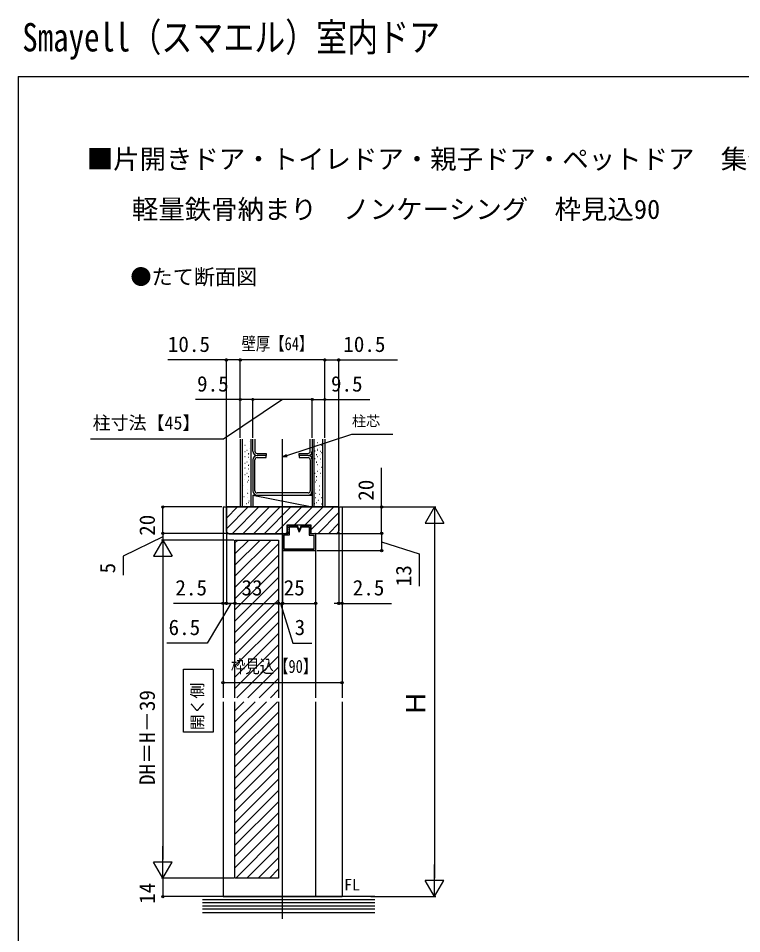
# Model space of a CAD drawing. Units: millimetres, scale not verified. Extents: x -700 to 700, y -1045 to 1039.
# Drawn here: x -700 to -152, y 346 to 1039 of the extents above; entities that cross this region are included whole.
import ezdxf
from ezdxf.enums import TextEntityAlignment as Align

# ---------------------------------------------------------------- set-up
doc = ezdxf.new("R2010")
doc.units = ezdxf.units.MM
doc.header["$LTSCALE"] = 4
for name, color, linetype in [('0-2_USER1', 3, 'Continuous'), ('0-4_YKK_12', 2, 'Continuous'), ('0-5_YKK_13', 4, 'Continuous'), ('0-7_YKK_D', 6, 'Continuous'), ('0-8_YKK_ZWAK', 7, 'Continuous'), ('0-9_YSS_K', 3, 'Continuous'), ('0-A_YSS_KE', 3, 'Continuous')]:
    doc.layers.add(name, color=color, linetype=linetype)
doc.styles.add('ＭＳ ゴシック', font='')
doc.styles.get('ＭＳ ゴシック').set_extended_font_data('MS Gothic')

msp = doc.modelspace()

# ---------------------------------------------------------------- linework, layer by layer
at = {"layer": '0-2_USER1'}
msp.add_lwpolyline([(-574.992, 546.649), (-552.308, 546.649), (-552.308, 498.861), (-574.992, 498.861)], close=True, dxfattribs=at)
at = {"layer": '0-4_YKK_12'}
for p, q in [((-499.9, 357.686), (-499.9, 720.84)), ((-544.9, 669.4), (-544.9, 524.9)), ((-544.9, 669.4), (-454.9, 669.4)), ((-454.9, 669.4), (-454.9, 524.9)), ((-499.902, 636.9), (-499.902, 648.9)), ((-499.372, 649.399), (-496.874, 649.309)), ((-477.929, 649.309), (-475.432, 649.399)), ((-474.902, 648.9), (-474.902, 636.9)), ((-535.903, 642.371), (-533.874, 644.4)), ((-535.903, 633.886), (-525.389, 644.4)), ((-535.903, 625.4), (-516.903, 644.4)), ((-535.903, 616.915), (-508.418, 644.4)), ((-535.903, 608.43), (-502.903, 641.43)), ((-535.903, 599.944), (-502.903, 632.944)), ((-499.902, 636.4), (-474.902, 636.4)), ((-499.902, 524.9), (-499.902, 636.4)), ((-475.402, 636.4), (-499.402, 636.4)), ((-474.902, 636.4), (-474.902, 524.9)), ((-535.903, 591.459), (-502.903, 624.459)), ((-535.903, 582.974), (-502.903, 615.974)), ((-535.903, 574.489), (-502.903, 607.489)), ((-535.903, 566.003), (-502.903, 599.003)), ((-535.903, 557.518), (-502.903, 590.518)), ((-535.903, 549.033), (-502.903, 582.033)), ((-535.903, 540.547), (-502.903, 573.547)), ((-535.903, 532.062), (-502.903, 565.062)), ((-534.58, 524.9), (-502.903, 556.577)), ((-526.095, 524.9), (-502.903, 548.092)), ((-517.609, 524.9), (-502.903, 539.606)), ((-509.124, 524.9), (-502.903, 531.121)), ((-544.9, 521.9), (-544.9, 374.4)), ((-535.903, 515.092), (-529.095, 521.9)), ((-535.903, 506.606), (-520.609, 521.9)), ((-535.903, 498.121), (-512.124, 521.9)), ((-535.903, 489.636), (-503.639, 521.9)), ((-499.902, 374.4), (-499.902, 521.9)), ((-474.902, 521.9), (-474.902, 374.4)), ((-454.9, 521.9), (-454.9, 374.4)), ((-535.903, 481.15), (-502.903, 514.15)), ((-535.903, 472.665), (-502.903, 505.665)), ((-535.903, 464.18), (-502.903, 497.18)), ((-535.903, 455.695), (-502.903, 488.695)), ((-535.903, 447.209), (-502.903, 480.209)), ((-535.903, 438.724), (-502.903, 471.724)), ((-535.903, 430.239), (-502.903, 463.239)), ((-535.903, 421.754), (-502.903, 454.754)), ((-535.903, 413.268), (-502.903, 446.268)), ((-535.903, 404.783), (-502.903, 437.783)), ((-535.903, 396.298), (-502.903, 429.298)), ((-535.315, 388.4), (-502.903, 420.812)), ((-526.83, 388.4), (-502.903, 412.327)), ((-518.345, 388.4), (-502.903, 403.842)), ((-509.86, 388.4), (-502.903, 395.357)), ((-544.9, 374.4), (-454.9, 374.4))]:
    msp.add_line(p, q, dxfattribs=at)
for points in [[(-535.903, 524.9), (-535.903, 644.4), (-502.903, 644.4), (-502.903, 524.9)], [(-502.903, 521.9), (-502.903, 388.4), (-535.903, 388.4), (-535.903, 521.9)]]:
    msp.add_lwpolyline(points, dxfattribs=at)
for centre, start, end in [((-499.402, 648.9), 86.55187, 180), ((-475.402, 648.9), 0, 93.44813), ((-499.402, 636.9), 180, 270), ((-475.402, 636.9), 270, 0)]:
    msp.add_arc(centre, 0.5, start, end, dxfattribs=at)
at = {"layer": '0-5_YKK_13'}
for p, q in [((-496.402, 654.4), (-495.402, 655.4)), ((-496.402, 654.4), (-496.002, 654.4)), ((-496.002, 653.7), (-496.402, 652.7)), ((-496.402, 652.7), (-496.002, 652.7)), ((-496.002, 652), (-496.402, 651)), ((-496.002, 654.4), (-496.002, 653.7)), ((-496.002, 652), (-496.002, 652.7)), ((-495.402, 655.4), (-488.902, 655.4)), ((-494.952, 654.05), (-494.952, 647.985)), ((-494.652, 654.35), (-489.215, 654.35)), ((-488.937, 654.163), (-487.402, 650.4)), ((-488.902, 655.4), (-487.402, 651.723)), ((-485.902, 655.4), (-487.402, 651.723)), ((-485.866, 654.163), (-487.402, 650.4)), ((-485.902, 655.4), (-479.402, 655.4)), ((-485.588, 654.35), (-480.152, 654.35)), ((-479.852, 654.05), (-479.852, 647.985)), ((-478.402, 654.4), (-479.402, 655.4)), ((-478.402, 654.4), (-478.802, 654.4)), ((-478.802, 654.4), (-478.802, 653.7)), ((-478.802, 653.7), (-478.402, 652.7)), ((-478.402, 652.7), (-478.802, 652.7)), ((-478.802, 652), (-478.802, 652.7)), ((-478.802, 652), (-478.402, 651)), ((-499.752, 648.9), (-499.752, 636.9)), ((-496.002, 649.1), (-499.381, 649.249)), ((-498.702, 637.9), (-498.702, 648.157)), ((-494.952, 647.985), (-498.702, 648.157)), ((-496.402, 651), (-496.002, 651)), ((-496.002, 650.9), (-496.002, 649.1)), ((-479.852, 647.985), (-476.102, 648.157)), ((-478.402, 651), (-478.802, 651)), ((-478.802, 650.9), (-478.802, 649.1)), ((-478.802, 649.1), (-475.423, 649.249)), ((-476.102, 637.9), (-476.102, 648.157)), ((-475.052, 648.9), (-475.052, 636.9)), ((-475.402, 636.55), (-499.402, 636.55)), ((-498.402, 637.6), (-476.402, 637.6))]:
    msp.add_line(p, q, dxfattribs=at)
for centre, radius, start, end in [((-494.652, 654.05), 0.3, 90, 180), ((-489.215, 654.05), 0.3, 22.195, 90), ((-485.588, 654.05), 0.3, 90, 157.805), ((-480.152, 654.05), 0.3, 0, 90), ((-499.402, 648.9), 0.35, 86.55187, 180), ((-475.402, 648.9), 0.35, 0, 93.44813), ((-498.402, 637.9), 0.3, 180, 270), ((-476.402, 637.9), 0.3, 270, 0), ((-499.402, 636.9), 0.35, 180, 270), ((-475.402, 636.9), 0.35, 270, 0)]:
    msp.add_arc(centre, radius, start, end, dxfattribs=at)
at = {"layer": '0-7_YKK_D'}
for p, q in [((-542.4, 670.4), (-542.4, 781.775)), ((-531.9, 721.775), (-531.9, 781.775)), ((-467.9, 780.775), (-531.9, 780.775)), ((-467.9, 721.775), (-467.9, 781.775)), ((-457.399, 670.4), (-457.399, 781.775)), ((-531.9, 721.775), (-531.9, 751.775)), ((-522.4, 721.775), (-522.4, 751.775)), ((-522.4, 721.775), (-522.4, 751.775)), ((-477.399, 750.775), (-522.4, 750.775)), ((-477.399, 721.775), (-477.399, 751.775)), ((-477.399, 721.775), (-477.399, 751.775)), ((-467.9, 721.775), (-467.9, 751.775)), ((-545.9, 669.4), (-591.525, 669.4)), ((-590.525, 649.4), (-590.525, 669.4)), ((-542.4, 668.4), (-542.4, 595.4)), ((-456.4, 669.4), (-423.9, 669.4)), ((-453.9, 669.4), (-383.9, 669.4)), ((-384.9, 669.4), (-391.9, 657.276)), ((-384.9, 669.4), (-377.9, 657.276)), ((-384.9, 669.4), (-384.9, 645.151)), ((-391.9, 657.276), (-377.9, 657.276)), ((-384.9, 655.4), (-384.9, 388.4)), ((-541.4, 649.4), (-591.525, 649.4)), ((-541.4, 649.4), (-591.525, 649.4)), ((-590.525, 649.4), (-590.525, 644.4)), ((-544.9, 650.4), (-544.9, 535.4)), ((-542.4, 650.4), (-542.4, 595.4)), ((-458.4, 649.4), (-423.9, 649.4)), ((-458.4, 649.4), (-423.9, 649.4)), ((-457.4, 650.4), (-457.4, 595.4)), ((-454.9, 648.557), (-454.9, 535.4)), ((-424.9, 649.4), (-424.9, 636.4)), ((-590.525, 644.4), (-597.525, 632.276)), ((-536.903, 644.4), (-591.525, 644.4)), ((-536.903, 644.4), (-591.525, 644.4)), ((-590.525, 644.4), (-583.525, 632.276)), ((-590.525, 644.4), (-590.525, 620.151)), ((-535.903, 643.4), (-535.903, 595.4)), ((-535.903, 643.4), (-535.903, 595.4)), ((-502.903, 643.4), (-502.903, 595.4)), ((-502.903, 643.4), (-502.903, 595.4)), ((-597.525, 632.276), (-583.525, 632.276)), ((-499.902, 635.9), (-499.902, 595.4)), ((-473.902, 636.4), (-423.9, 636.4)), ((-590.525, 630.4), (-590.525, 402.4)), ((-499.902, 620.467), (-499.902, 595.4)), ((-454.9, 617.588), (-454.9, 595.4)), ((-474.902, 615.4), (-474.902, 595.4)), ((-544.9, 607.59), (-544.9, 595.4)), ((-544.9, 596.4), (-582.336, 596.4)), ((-542.4, 596.4), (-544.9, 596.4)), ((-535.903, 596.4), (-542.4, 596.4)), ((-542.4, 596.4), (-539, 596.4)), ((-535.903, 596.4), (-502.903, 596.4)), ((-502.903, 596.4), (-506.303, 596.4)), ((-502.903, 596.4), (-499.902, 596.4)), ((-502.903, 596.4), (-499.902, 596.4)), ((-499.902, 596.4), (-496.502, 596.4)), ((-499.902, 596.4), (-474.902, 596.4)), ((-457.4, 596.4), (-460.8, 596.4)), ((-457.4, 596.4), (-454.9, 596.4)), ((-454.9, 596.4), (-417.464, 596.4)), ((-544.9, 536.4), (-454.9, 536.4)), ((-590.525, 388.4), (-590.525, 412.649)), ((-590.525, 388.4), (-597.525, 400.524)), ((-583.525, 400.524), (-597.525, 400.524)), ((-590.525, 388.4), (-583.525, 400.524)), ((-384.9, 374.4), (-384.9, 398.649)), ((-536.903, 388.4), (-591.525, 388.4)), ((-540.903, 388.4), (-591.525, 388.4)), ((-590.525, 388.4), (-590.525, 374.4)), ((-384.9, 374.4), (-391.9, 386.524)), ((-377.9, 386.524), (-391.9, 386.524)), ((-384.9, 374.4), (-377.9, 386.524)), ((-545.9, 374.4), (-591.525, 374.4)), ((-433.105, 374.4), (-383.9, 374.4))]:
    msp.add_line(p, q, dxfattribs=at)
for points in [[(-531.9, 780.775), (-542.4, 780.775), (-586.8, 780.775)], [(-467.9, 780.775), (-457.399, 780.775), (-412.999, 780.775)], [(-499.9, 750.775), (-544.632, 720.775), (-645.219, 720.775)], [(-522.4, 750.775), (-531.9, 750.775), (-565.845, 750.775)], [(-477.399, 750.775), (-467.9, 750.775), (-433.955, 750.775)], [(-499.9, 707.255), (-496.673, 708.324), (-447.541, 724.613), (-416.481, 724.613)], [(-496.386, 707.46), (-499.9, 707.255), (-496.959, 709.189)], [(-424.9, 649.4), (-424.9, 669.4), (-424.9, 699.073)], [(-590.525, 646.9), (-620.525, 632.071), (-620.525, 617.798)], [(-424.9, 642.9), (-396.422, 634.008), (-396.422, 609.372)], [(-539.152, 596.4), (-556.865, 566.4), (-587.41, 566.4)], [(-501.402, 596.4), (-492.097, 566.4), (-477.825, 566.4)]]:
    msp.add_lwpolyline(points, dxfattribs=at)
for centre in [(-542.4, 780.775), (-531.9, 780.775), (-531.9, 780.775), (-467.9, 780.775), (-467.9, 780.775), (-457.399, 780.775), (-531.9, 750.775), (-522.4, 750.775), (-522.4, 750.775), (-477.399, 750.775), (-477.399, 750.775), (-467.9, 750.775), (-590.525, 669.4), (-424.9, 669.4), (-590.525, 649.4), (-590.525, 649.4), (-424.9, 649.4), (-424.9, 649.4), (-424.9, 636.4), (-544.9, 596.4), (-542.4, 596.4), (-542.4, 596.4), (-535.903, 596.4), (-535.903, 596.4), (-502.903, 596.4), (-502.903, 596.4), (-499.902, 596.4), (-499.902, 596.4), (-474.902, 596.4), (-457.4, 596.4), (-454.9, 596.4), (-544.9, 536.4), (-454.9, 536.4), (-590.525, 374.4)]:
    msp.add_circle(centre, 0.85, dxfattribs=at)
at = {"layer": '0-8_YKK_ZWAK'}
for q in [(-699.9, -1044.6), (700.1, 995.4)]:
    msp.add_line((-699.9, 995.4), q, dxfattribs=at)
at = {"layer": '0-9_YSS_K'}
for p, q in [((-531.9, 720.775), (-531.9, 669.4)), ((-530.4, 720.775), (-530.4, 669.4)), ((-528.356, 716.335), (-528.156, 716.335)), ((-525.265, 718.831), (-525.065, 718.831)), ((-525.265, 713.897), (-525.065, 713.897)), ((-523.9, 720.775), (-523.9, 669.4)), ((-522.4, 711.6), (-522.4, 720.775)), ((-520.8, 720.775), (-520.8, 711.6)), ((-479, 711.6), (-479, 720.775)), ((-477.4, 720.775), (-477.4, 669.4)), ((-477.4, 720.775), (-477.4, 711.6)), ((-475.9, 669.4), (-475.9, 720.775)), ((-473.765, 718.23), (-473.565, 718.23)), ((-472.308, 714.305), (-472.108, 714.305)), ((-470.625, 716.324), (-470.425, 716.324)), ((-469.4, 669.4), (-469.4, 720.775)), ((-467.9, 720.775), (-467.9, 669.4)), ((-528.805, 707.364), (-528.605, 707.364)), ((-528.356, 711.401), (-528.156, 711.401)), ((-528.356, 707.575), (-528.156, 707.575)), ((-526.898, 712.41), (-526.698, 712.41)), ((-526.001, 709.719), (-525.801, 709.719)), ((-525.889, 707.027), (-525.689, 707.027)), ((-525.714, 709.86), (-525.514, 709.86)), ((-525.265, 710.071), (-525.065, 710.071)), ((-487.4, 710), (-480.6, 710)), ((-475.398, 711.809), (-475.198, 711.809)), ((-474.501, 709.118), (-474.301, 709.118)), ((-474.214, 709.259), (-474.014, 709.259)), ((-473.765, 713.296), (-473.565, 713.296)), ((-473.765, 712.469), (-473.565, 712.469)), ((-473.765, 707.534), (-473.565, 707.534)), ((-472.308, 708.544), (-472.108, 708.544)), ((-471.41, 711.614), (-471.21, 711.614)), ((-471.298, 708.922), (-471.098, 708.922)), ((-470.625, 710.562), (-470.425, 710.562)), ((-528.356, 702.641), (-528.156, 702.641)), ((-526.898, 703.65), (-526.698, 703.65)), ((-526.001, 700.959), (-525.801, 700.959)), ((-525.714, 701.1), (-525.514, 701.1)), ((-525.265, 705.137), (-525.065, 705.137)), ((-525.265, 701.559), (-525.065, 701.559)), ((-522.4, 705.2), (-522.4, 681.6)), ((-520.8, 681.6), (-520.8, 705.2)), ((-487.4, 706.8), (-480.6, 706.8)), ((-479, 705.2), (-479, 681.6)), ((-477.4, 681.6), (-477.4, 705.2)), ((-475.398, 706.047), (-475.198, 706.047)), ((-474.501, 703.356), (-474.301, 703.356)), ((-474.214, 703.497), (-474.014, 703.497)), ((-473.765, 701.559), (-473.565, 701.559)), ((-471.41, 705.852), (-471.21, 705.852)), ((-471.298, 703.161), (-471.098, 703.161)), ((-528.805, 698.604), (-528.605, 698.604)), ((-528.356, 699.063), (-528.156, 699.063)), ((-528.356, 694.129), (-528.156, 694.129)), ((-526.898, 695.138), (-526.698, 695.138)), ((-525.889, 698.267), (-525.689, 698.267)), ((-525.265, 696.625), (-525.065, 696.625)), ((-522.4, 697.099), (-522.4, 697.099)), ((-475.398, 695.138), (-475.198, 695.138)), ((-473.765, 696.625), (-473.565, 696.625)), ((-472.308, 697.634), (-472.108, 697.634)), ((-471.41, 694.943), (-471.21, 694.943)), ((-470.625, 699.653), (-470.425, 699.653)), ((-528.805, 690.092), (-528.605, 690.092)), ((-526.499, 688.327), (-526.299, 688.327)), ((-526.001, 692.447), (-525.801, 692.447)), ((-525.889, 689.755), (-525.689, 689.755)), ((-525.714, 692.588), (-525.514, 692.588)), ((-522.4, 689.017), (-522.4, 689.017)), ((-474.999, 688.327), (-474.799, 688.327)), ((-474.501, 692.447), (-474.301, 692.447)), ((-474.389, 689.755), (-474.189, 689.755)), ((-474.214, 692.588), (-474.014, 692.588)), ((-471.298, 692.252), (-471.098, 692.252)), ((-529.59, 685.83), (-529.39, 685.83)), ((-526.562, 682.915), (-526.362, 682.915)), ((-526.45, 679.775), (-526.25, 679.775)), ((-526.05, 679.804), (-525.85, 679.804)), ((-522.4, 680.935), (-522.4, 680.935)), ((-480.6, 680), (-519.2, 680)), ((-475.062, 682.915), (-474.862, 682.915)), ((-474.95, 679.775), (-474.75, 679.775)), ((-474.55, 679.804), (-474.35, 679.804)), ((-471.971, 685.411), (-471.771, 685.411)), ((-471.859, 682.271), (-471.659, 682.271)), ((-529.141, 677.308), (-528.941, 677.308)), ((-526.786, 676.635), (-526.586, 676.635)), ((-525.714, 672.739), (-525.514, 672.739)), ((-525.328, 674.168), (-525.128, 674.168)), ((-522.4, 678.4), (-477.4, 669.4)), ((-522.4, 678.4), (-477.4, 678.4)), ((-522.4, 678.4), (-522.4, 669.4)), ((-522.4, 672.852), (-522.4, 672.853)), ((-519.2, 678.4), (-480.6, 678.4)), ((-477.4, 678.4), (-477.4, 669.4)), ((-475.286, 676.635), (-475.086, 676.635)), ((-474.214, 672.739), (-474.014, 672.739)), ((-473.828, 674.168), (-473.628, 674.168)), ((-472.644, 674.533), (-472.444, 674.533)), ((-472.195, 679.131), (-471.995, 679.131)), ((-470.738, 676.664), (-470.538, 676.664)), ((-542.4, 669.017), (-542.017, 669.4)), ((-542.4, 660.935), (-533.935, 669.4)), ((-542.4, 652.853), (-525.853, 669.4)), ((-537.77, 649.4), (-517.771, 669.4)), ((-529.688, 649.4), (-509.688, 669.4)), ((-528.805, 670.243), (-528.605, 670.243)), ((-527.235, 672.037), (-527.035, 672.037)), ((-522.4, 669.4), (-477.4, 669.4)), ((-521.606, 649.4), (-501.606, 669.4)), ((-513.524, 649.4), (-493.524, 669.4)), ((-505.442, 649.4), (-485.442, 669.4)), ((-490.859, 655.9), (-477.159, 669.6)), ((-482.777, 655.9), (-469.077, 669.6)), ((-478.6, 651.995), (-460.995, 669.6)), ((-475.735, 672.037), (-475.535, 672.037)), ((-470.401, 671.73), (-470.201, 671.73)), ((-473.313, 649.2), (-457.2, 665.313)), ((-465.23, 649.2), (-457.2, 657.23)), ((-497.359, 649.4), (-496.4, 650.359)), ((-429.945, 374.4), (-560.525, 374.4)), ((-429.945, 372), (-560.525, 372)), ((-429.945, 369.6), (-560.525, 369.6)), ((-429.945, 367.2), (-560.525, 367.2)), ((-429.945, 364.8), (-560.525, 364.8)), ((-560.525, 362.4), (-429.945, 362.4))]:
    msp.add_line(p, q, dxfattribs=at)
for points in [[(-519.2, 710), (-512.4, 710), (-512.4, 708.4), (-519.2, 708.4)], [(-519.2, 706.8), (-512.4, 706.8), (-512.4, 708.4), (-519.2, 708.4)], [(-480.6, 708.4), (-487.4, 708.4), (-487.4, 710)], [(-480.6, 708.4), (-487.4, 708.4), (-487.4, 706.8)]]:
    msp.add_lwpolyline(points, dxfattribs=at)
for centre, radius, start, end in [((-519.2, 711.6), 3.2, 180, 270), ((-519.2, 705.2), 3.2, 90, 180), ((-519.2, 711.6), 1.6, 180, 270), ((-480.6, 711.6), 1.6, 270, 0), ((-480.6, 711.6), 3.2, 270, 360), ((-480.6, 705.2), 3.2, 0, 90), ((-519.2, 705.2), 1.6, 90, 180), ((-480.6, 705.2), 1.6, 0, 90), ((-519.2, 681.6), 3.2, 180, 270), ((-519.2, 681.6), 1.6, 180, 270), ((-480.6, 681.6), 1.6, 270, 0), ((-480.6, 681.6), 3.2, 270, 360)]:
    msp.add_arc(centre, radius, start, end, dxfattribs=at)
at = {"layer": '0-A_YSS_KE'}
msp.add_line((-478.4, 649.4), (-459.4, 649.4), dxfattribs=at)
for points in [[(-517.6, 669.4), (-517.6, 669.6), (-542.6, 669.6), (-542.6, 651.4)], [(-457.4, 651.4), (-457.4, 669.4), (-542.4, 669.4), (-542.4, 651.4)], [(-482.2, 669.4), (-482.2, 669.6), (-457.2, 669.6), (-457.2, 651.4)], [(-540.4, 649.4), (-496.4, 649.4), (-496.4, 655.9), (-478.4, 655.9), (-478.4, 649.4)], [(-540.4, 649.2), (-496.2, 649.2), (-496.2, 655.7), (-493.7, 655.7), (-493.7, 655.9)], [(-459.4, 649.2), (-478.6, 649.2), (-478.6, 655.7), (-481.1, 655.7), (-481.1, 655.9)]]:
    msp.add_lwpolyline(points, dxfattribs=at)
for centre, radius, start, end in [((-540.4, 651.4), 2.2, 180, 270), ((-540.4, 651.4), 2, 180, 270), ((-459.4, 651.4), 2.2, 270, 0), ((-459.4, 651.4), 2, 270, 0)]:
    msp.add_arc(centre, radius, start, end, dxfattribs=at)

# ---------------------------------------------------------------- texts
at = {"layer": '0-2_USER1', "style": 'ＭＳ ゴシック', "width": 0.8}
msp.add_text('Smayell（スマエル）室内ドア', height=21.48, dxfattribs=at).set_placement((-696.898, 1007.894), align=Align.BOTTOM_LEFT)
at = {"layer": '0-2_USER1', "style": 'ＭＳ ゴシック'}
for s, height, p in [('■片開きドア・トイレドア・親子ドア・ペットドア\u3000集合住宅\u3000丁番', 14.66, (-648.105, 921.12)), ('\u3000 軽量鉄骨納まり\u3000ノンケーシング\u3000枠見込90', 14.66, (-643.9, 883.127)), ('●たて断面図', 11.73, (-615.082, 834.309)), ('FL', 8.798, (-453.264, 376.4))]:
    msp.add_text(s, height=height, dxfattribs=at).set_placement(p, align=Align.BOTTOM_LEFT)
msp.add_text('開く側', height=8.798, rotation=90, dxfattribs=at).set_placement((-557.332, 500.366), align=Align.BOTTOM_LEFT)
at = {"layer": '0-7_YKK_D', "style": 'ＭＳ ゴシック'}
for s, height, p in [('10.5', 11.73, (-586.755, 783.275)), ('10.5', 11.73, (-453.954, 783.275)), ('9.5', 11.73, (-564.618, 753.275)), ('9.5', 11.73, (-463.273, 753.275)), ('柱寸法【45】', 9.971, (-643.646, 725.13)), ('柱芯', 7.845, (-447.396, 728.174)), ('2.5', 11.73, (-581.018, 598.9)), ('33', 11.73, (-531.039, 598.9)), ('25', 11.73, (-499.038, 598.9)), ('2.5', 11.73, (-446.782, 598.9)), ('6.5', 11.73, (-586.183, 568.9)), ('3', 11.73, (-490.779, 568.9))]:
    msp.add_text(s, height=height, dxfattribs=at).set_placement(p, align=Align.BOTTOM_LEFT)
at = {"layer": '0-7_YKK_D', "style": 'ＭＳ ゴシック', "width": 0.8}
for s, p in [('壁厚【64】', (-530.995, 785.13)), ('枠見込【90】', (-538.938, 540.755))]:
    msp.add_text(s, height=9.971, dxfattribs=at).set_placement(p, align=Align.BOTTOM_LEFT)
at = {"layer": '0-7_YKK_D', "style": 'ＭＳ ゴシック'}
for s, height, p in [('20', 11.73, (-427.4, 674.118)), ('20', 11.73, (-593.025, 647.582)), ('5', 11.73, (-623.025, 619.116)), ('13', 11.73, (-398.922, 609.417)), ('DH＝H－39', 11.73, (-593.025, 458.9)), ('Ｈ', 14.66, (-387.4, 510.764)), ('14', 11.73, (-593.025, 368.9))]:
    msp.add_text(s, height=height, rotation=90, dxfattribs=at).set_placement(p, align=Align.BOTTOM_LEFT)

doc.saveas('drawing.dxf')
